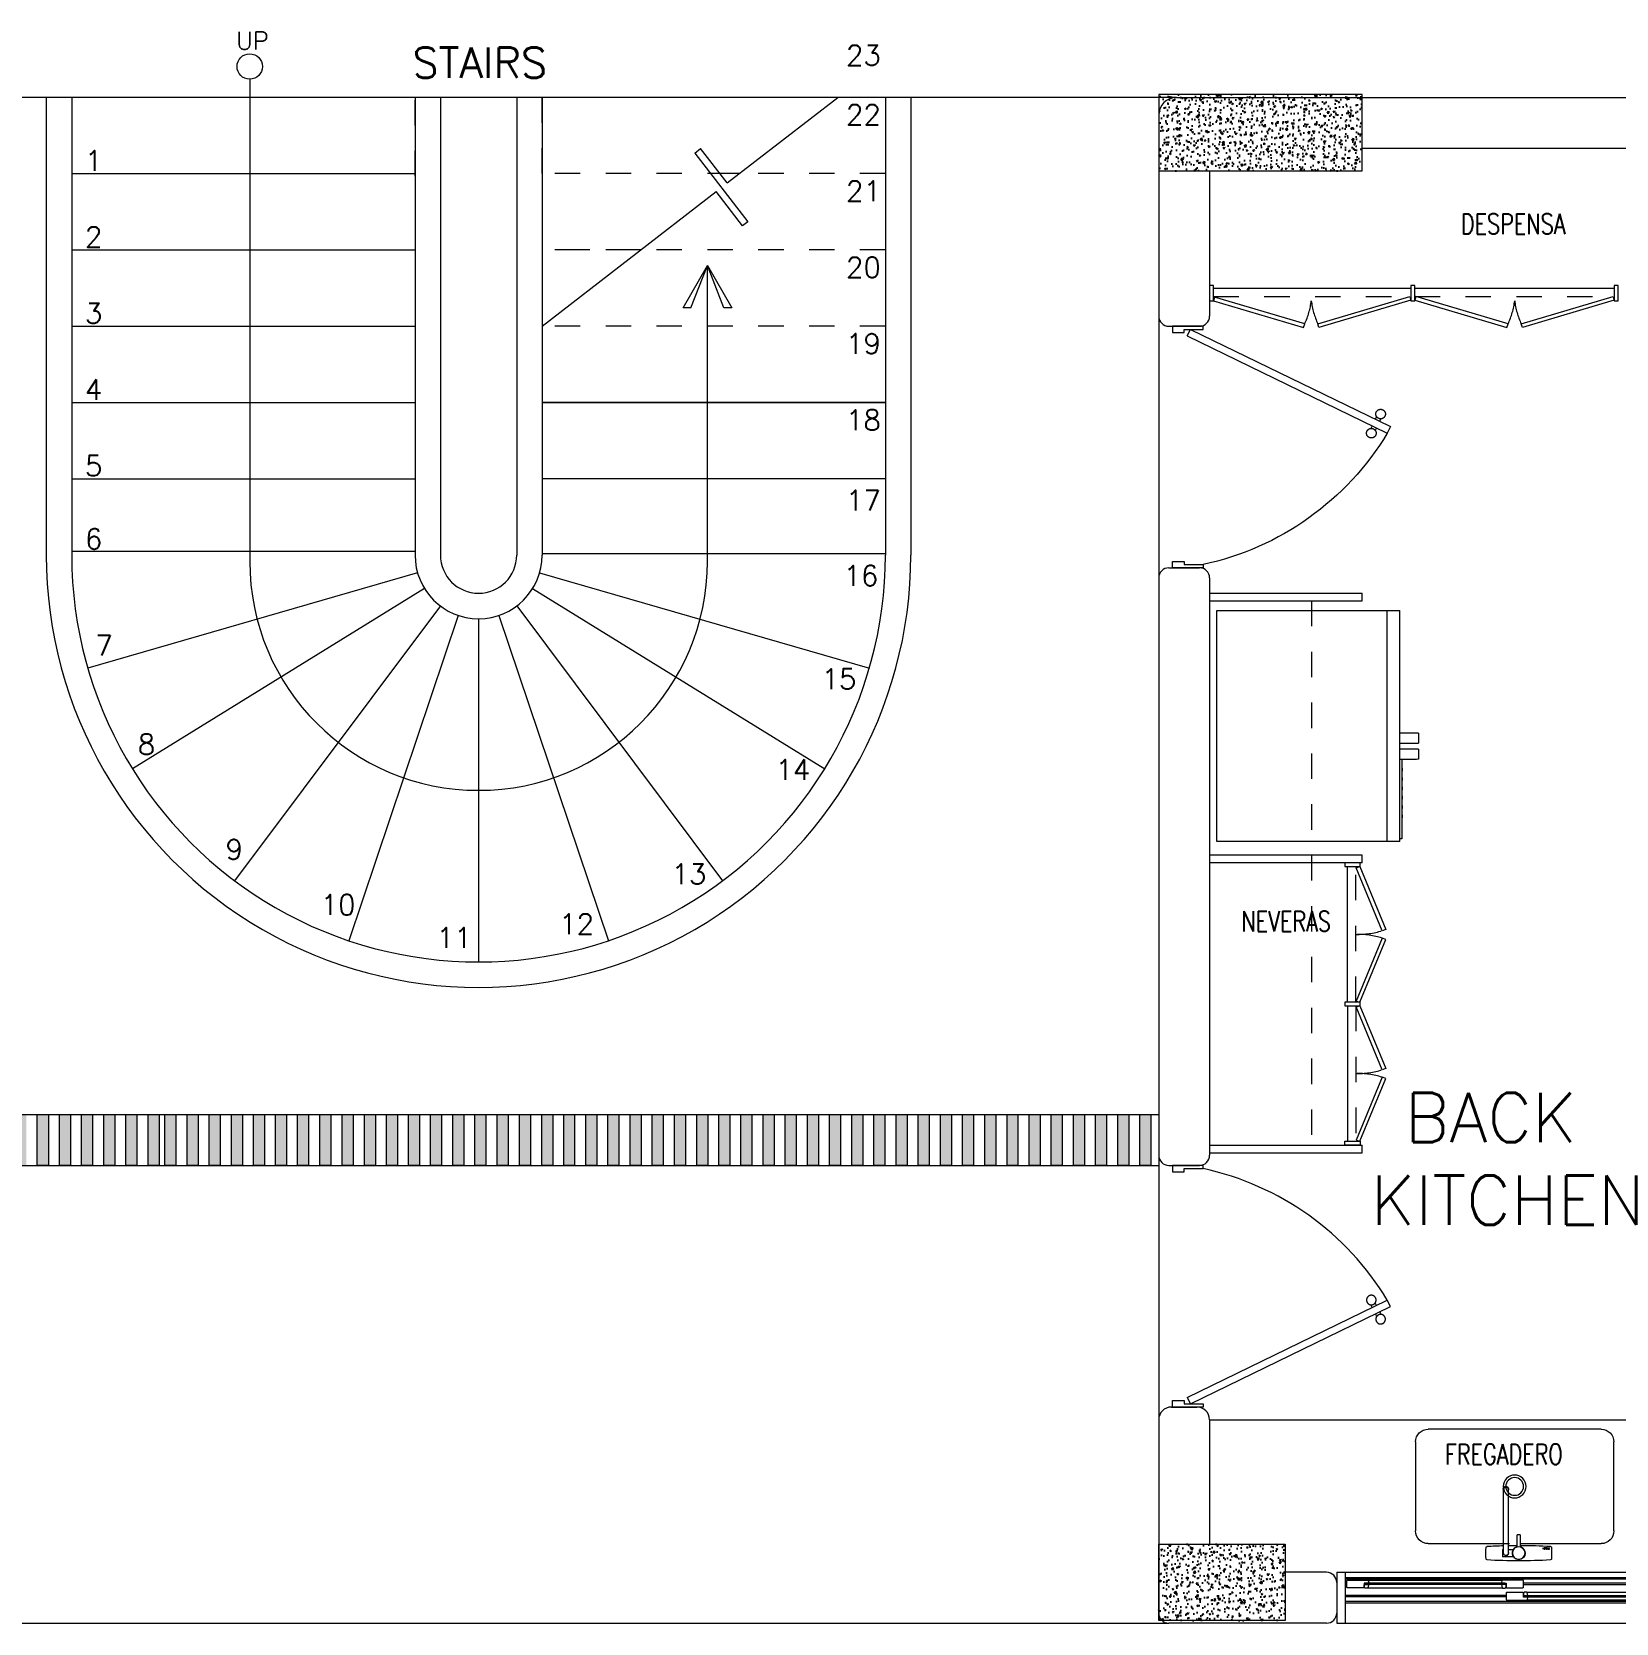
# Model space of a CAD drawing. Header units: metres. Extents: x -232 to 581, y 30 to 789.
# Drawn here: x 102.53 to 108.76, y 450.39 to 456.65 of the extents above; entities that cross this region are included whole.
import ezdxf

# ---------------------------------------------------------------- set-up
doc = ezdxf.new("R2010")
doc.units = ezdxf.units.M
doc.linetypes.add('DASHED', pattern=[0.75, 0.5, -0.25])
for name, color, linetype, lineweight in [('01a_Mobiliario', 250, 'Continuous', 0), ('A-DOOR', 35, 'Continuous', 5), ('A-WALL', 250, 'Continuous', 20), ('baños', 140, 'Continuous', 0), ('Columnas', 7, 'Continuous', 18), ('cristales', 131, 'Continuous', 0), ('MOB FIJOS', 251, 'Continuous', 0), ('muros bajitos', 252, 'Continuous', 5), ('PROYECCION', 9, 'DASHED', 0), ('textos', 7, 'Continuous', 0)]:
    doc.layers.add(name, color=color, linetype=linetype, lineweight=lineweight)
for name, color, linetype in [('HATCH', 8, 'Continuous'), ('MOBILIARIOS', 252, 'Continuous'), ('www.dwgautocad.com', 7, 'Continuous')]:
    doc.layers.add(name, color=color, linetype=linetype)
doc.layers.add('PISO', color=7, linetype='Continuous', lineweight=5, true_color=0xe6e6e6)
doc.styles.add('Arch-Dim', font='romans.shx', dxfattribs={"width": 0.75})
doc.styles.add('Roman', font='romans')
doc.styles.get("Standard").update_dxf_attribs({"font": 'arial.ttf'})
pattern_1 = [(50, (109.59505, -7.243447), (0.058299094, -0.005100507), [0.006096, -0.067056]), (355, (109.59505, -7.24345), (-0.011277895, 0.06113819), [0.0048768, -0.053644987]), (100.451445, (109.59991, -7.24387), (0.0470212, 0.05603768), [0.005180803, -0.056988878]), (46.1842, (109.59505, -7.22719), (0.086745293, -0.013453545), [0.009144, -0.100584]), (96.63556, (109.60228, -7.22831), (0.07596932, 0.07917636), [0.00777121, -0.085483395]), (351.18415, (109.59505, -7.22719), (0.07596932, 0.07917636), [0.00731519, -0.080467114]), (21, (109.60318, -7.231255), (0.048516605, -0.032724863), [0.006096, -0.067056]), (326, (109.60318, -7.231255), (0.01977665, 0.05894015), [0.0048768, -0.0536448]), (71.451445, (109.607223, -7.23398), (0.068293254, 0.026215286), [0.005180803, -0.05698878]), (37.5, (109.595052, -7.243447), (0.000988353, 0.0270576124), [0, -0.05299456, 0, -0.0544576, 0, -0.053848]), (7.5, (109.595052, -7.243447), (0.021382292, 0.032057784), [0, -0.03104896, 0, -0.05177536, 0, -0.0205232]), (327.5, (109.576927, -7.243447), (0.0433889905, -0.001833198), [0, -0.02032, 0, -0.0633984, 0, -0.0841248]), (317.5, (109.5688, -7.243447), (0.047401338, 0.008136477), [0, -0.026416, 0, -0.04210304, 0, -0.0597408])]

# ---------------------------------------------------------------- blocks, each defined once
blk = doc.blocks.new('puerta 1.00')
at = {"layer": 'A-DOOR'}
for p, q in [((-0.15, -0.0125), (-0.9369, -0.3949)), ((-0.1376, -0.038), (-0.9245, -0.4204)), ((-0.1376, -0.038), (-0.15, -0.0125)), ((-0.8946, -0.3743), (-0.8996, -0.3641)), ((-0.8777, -0.3661), (-0.8826, -0.3559)), ((-0.9369, -0.3949), (-0.9245, -0.4204)), ((-0.8822, -0.3998), (-0.8772, -0.4101)), ((-0.8653, -0.3916), (-0.8603, -0.4018))]:
    blk.add_line(p, q, dxfattribs=at)
for points in [[(-0.08, 0), (-0.08, -0.025), (-0.125, -0.025), (-0.125, -0.0125), (-0.2, -0.0125), (-0.2, 0), (-0.08, 0)], [(-0.08, -0.95), (-0.08, -0.925), (-0.125, -0.925), (-0.125, -0.9375), (-0.2, -0.9375), (-0.2, -0.95), (-0.08, -0.95)]]:
    blk.add_lwpolyline(points, dxfattribs=at)
blk.add_arc((0.0366, 0.1602), 1.1229, 211.13358, 257.83427, dxfattribs=at)
for points in [[(-0.8982, -0.3642), (-0.9033, -0.3642), (-0.912, -0.3591), (-0.917, -0.3504), (-0.917, -0.3403), (-0.912, -0.3316), (-0.9033, -0.3265), (-0.8932, -0.3265), (-0.8844, -0.3316), (-0.8794, -0.3403), (-0.8794, -0.3504), (-0.8844, -0.3591), (-0.8932, -0.3642), (-0.8982, -0.3642)], [(-0.8617, -0.4394), (-0.8667, -0.4394), (-0.8754, -0.4344), (-0.8805, -0.4256), (-0.8805, -0.4156), (-0.8754, -0.4068), (-0.8667, -0.4018), (-0.8566, -0.4018), (-0.8479, -0.4068), (-0.8428, -0.4156), (-0.8428, -0.4257), (-0.8479, -0.4344), (-0.8566, -0.4394), (-0.8617, -0.4394)]]:
    blk.add_open_spline(points, degree=2, dxfattribs=at)
blk = doc.blocks.new('A$C531dc7ba')
at = {"layer": 'A-DOOR'}
for p, q in [((0, 0.2), (1.4, 0.2)), ((0, 0.2), (0, 0)), ((0.034, 0), (0.034, 0.2)), ((1.366, 0), (1.366, 0.2)), ((1.4, 0.2), (1.4, 0)), ((0.034, 0.18), (1.366, 0.18)), ((0.04, 0.1675), (0.0415, 0.169)), ((0.04, 0.1405), (0.04, 0.1675)), ((0.0415, 0.139), (0.04, 0.1405)), ((0.0415, 0.169), (0.1221, 0.169)), ((0.1065, 0.139), (0.0415, 0.139)), ((0.108, 0.1405), (0.1065, 0.139)), ((0.1255, 0.158), (0.108, 0.158)), ((0.108, 0.158), (0.108, 0.1405)), ((0.108, 0.155), (0.113, 0.155)), ((0.108, 0.155), (0.113, 0.155)), ((0.113, 0.157), (0.119, 0.153)), ((0.113, 0.153), (0.119, 0.157)), ((0.6528, 0.138), (0.1212, 0.138)), ((0.1221, 0.169), (0.124, 0.1675)), ((0.1221, 0.169), (0.6519, 0.169)), ((0.124, 0.1675), (0.126, 0.1595)), ((0.126, 0.1585), (0.1255, 0.158)), ((0.126, 0.1595), (0.126, 0.1585)), ((0.65, 0.1675), (0.648, 0.1595)), ((0.648, 0.1595), (0.648, 0.1585)), ((0.648, 0.1585), (0.6485, 0.158)), ((0.6485, 0.158), (0.666, 0.158)), ((0.6519, 0.169), (0.65, 0.1675)), ((0.7325, 0.169), (0.6519, 0.169)), ((0.661, 0.157), (0.655, 0.153)), ((0.661, 0.153), (0.655, 0.157)), ((0.666, 0.155), (0.661, 0.155)), ((0.666, 0.155), (0.661, 0.155)), ((0.666, 0.158), (0.666, 0.1405)), ((0.666, 0.1405), (0.6675, 0.139)), ((0.6675, 0.139), (0.7325, 0.139)), ((0.734, 0.1675), (0.7325, 0.169)), ((0.734, 0.1405), (0.7325, 0.139)), ((0.734, 0.1405), (0.734, 0.1675)), ((0.034, 0.08), (1.366, 0.08)), ((0.6675, 0.121), (0.666, 0.1195)), ((0.666, 0.1195), (0.666, 0.0925)), ((0.666, 0.0925), (0.6675, 0.091)), ((0.7325, 0.121), (0.6675, 0.121)), ((0.6675, 0.091), (0.7481, 0.091)), ((0.734, 0.1195), (0.7325, 0.121)), ((0.734, 0.102), (0.734, 0.1195)), ((0.734, 0.105), (0.739, 0.105)), ((0.734, 0.105), (0.739, 0.105)), ((0.7515, 0.102), (0.734, 0.102)), ((0.739, 0.103), (0.745, 0.107)), ((0.739, 0.107), (0.745, 0.103)), ((0.7472, 0.122), (1.2788, 0.122)), ((0.7481, 0.091), (0.75, 0.0925)), ((1.2779, 0.091), (0.7481, 0.091)), ((0.75, 0.0925), (0.752, 0.1005)), ((0.752, 0.1015), (0.7515, 0.102)), ((0.752, 0.1005), (0.752, 0.1015)), ((1.274, 0.1015), (1.2745, 0.102)), ((1.274, 0.1005), (1.274, 0.1015)), ((1.276, 0.0925), (1.274, 0.1005)), ((1.2745, 0.102), (1.292, 0.102)), ((1.2779, 0.091), (1.276, 0.0925)), ((1.3585, 0.091), (1.2779, 0.091)), ((1.287, 0.103), (1.281, 0.107)), ((1.287, 0.107), (1.281, 0.103)), ((1.292, 0.105), (1.287, 0.105)), ((1.292, 0.105), (1.287, 0.105)), ((1.292, 0.1195), (1.2935, 0.121)), ((1.292, 0.102), (1.292, 0.1195)), ((1.2935, 0.121), (1.3585, 0.121)), ((1.3585, 0.121), (1.36, 0.1195)), ((1.36, 0.0925), (1.3585, 0.091)), ((1.36, 0.1195), (1.36, 0.0925)), ((0, 0), (1.4, 0))]:
    blk.add_line(p, q, dxfattribs=at)
at = {"layer": 'A-DOOR', "color": 8}
for p, q in [((0.034, 0.174), (1.366, 0.174)), ((1.366, 0.157), (0.734, 0.157)), ((1.366, 0.151), (0.734, 0.151)), ((0.666, 0.109), (0.034, 0.109)), ((0.666, 0.103), (0.034, 0.103)), ((0.034, 0.086), (1.366, 0.086))]:
    blk.add_line(p, q, dxfattribs=at)
at = {"layer": 'A-DOOR'}
for points in [[(0.108, 0.155), (0.113, 0.155), (0.113, 0.155), (0.108, 0.155)], [(0.113, 0.157), (0.119, 0.157), (0.119, 0.153), (0.113, 0.153)], [(0.113, 0.157), (0.661, 0.157), (0.661, 0.153), (0.113, 0.153)], [(0.1255, 0.158), (0.1135, 0.158), (0.1135, 0.157), (0.1255, 0.157)], [(0.1255, 0.153), (0.1135, 0.153), (0.1135, 0.152), (0.1255, 0.152)], [(0.119, 0.157), (0.124, 0.157), (0.124, 0.153), (0.119, 0.153)], [(0.6485, 0.158), (0.6605, 0.158), (0.6605, 0.157), (0.6485, 0.157)], [(0.6485, 0.153), (0.6605, 0.153), (0.6605, 0.152), (0.6485, 0.152)], [(0.655, 0.157), (0.65, 0.157), (0.65, 0.153), (0.655, 0.153)], [(0.661, 0.157), (0.655, 0.157), (0.655, 0.153), (0.661, 0.153)], [(0.666, 0.155), (0.661, 0.155), (0.661, 0.155), (0.666, 0.155)], [(0.734, 0.105), (0.739, 0.105), (0.739, 0.105), (0.734, 0.105)], [(1.287, 0.103), (0.739, 0.103), (0.739, 0.107), (1.287, 0.107)], [(0.739, 0.103), (0.745, 0.103), (0.745, 0.107), (0.739, 0.107)], [(0.7515, 0.107), (0.7395, 0.107), (0.7395, 0.108), (0.7515, 0.108)], [(0.7515, 0.102), (0.7395, 0.102), (0.7395, 0.103), (0.7515, 0.103)], [(0.745, 0.103), (0.75, 0.103), (0.75, 0.107), (0.745, 0.107)], [(1.2745, 0.107), (1.2865, 0.107), (1.2865, 0.108), (1.2745, 0.108)], [(1.2745, 0.102), (1.2865, 0.102), (1.2865, 0.103), (1.2745, 0.103)], [(1.281, 0.103), (1.276, 0.103), (1.276, 0.107), (1.281, 0.107)], [(1.287, 0.103), (1.281, 0.103), (1.281, 0.107), (1.287, 0.107)], [(1.292, 0.105), (1.287, 0.105), (1.287, 0.105), (1.292, 0.105)]]:
    blk.add_lwpolyline(points, close=True, dxfattribs=at)
for points in [[(0.1101, 0.1395, 0.341999), (0.1082, 0.141), (0.108, 0.1413), (0.108, 0.151), (0.109, 0.152), (0.126, 0.152), (0.126, 0.1515), (0.1227, 0.1391, -0.339454), (0.1212, 0.138), (0.1121, 0.138, -0.341999)], [(0.6639, 0.1395, -0.341999), (0.6658, 0.141), (0.666, 0.1413), (0.666, 0.151), (0.665, 0.152), (0.648, 0.152), (0.648, 0.1515), (0.6513, 0.1391, 0.339454), (0.6528, 0.138), (0.6619, 0.138, 0.341999)], [(0.7361, 0.1205, -0.341999), (0.7342, 0.119), (0.734, 0.1187), (0.734, 0.109), (0.735, 0.108), (0.752, 0.108), (0.752, 0.1085), (0.7487, 0.1209, 0.339454), (0.7472, 0.122), (0.7381, 0.122, 0.341999)], [(1.2899, 0.1205, 0.341999), (1.2918, 0.119), (1.292, 0.1187), (1.292, 0.109), (1.291, 0.108), (1.274, 0.108), (1.274, 0.1085), (1.2773, 0.1209, -0.339454), (1.2788, 0.122), (1.2879, 0.122, -0.341999)]]:
    blk.add_lwpolyline(points, format="xyb", close=True, dxfattribs=at)
at = {"layer": 'A-DOOR', "color": 7}
for points in [[(0.113, 0.153), (0.661, 0.153), (0.661, 0.157), (0.113, 0.157)], [(1.287, 0.107), (0.739, 0.107), (0.739, 0.103), (1.287, 0.103)]]:
    blk.add_lwpolyline(points, close=True, dxfattribs=at)
at = {"layer": 'cristales', "const_width": 0.004}
for points in [[(0.124, 0.155), (0.65, 0.155)], [(1.276, 0.105), (0.75, 0.105)]]:
    blk.add_lwpolyline(points, dxfattribs=at)
blk = doc.blocks.new('SE3')
at = {"layer": 'MOB FIJOS'}
for p, q in [((115.4, 359.7), (115.4, 371.2)), ((132.6, 371.2), (115.4, 371.2)), ((115.4, 359.7), (116.8, 359.7)), ((116.8, 365.4), (116.8, 264.8)), ((124.5, 264.8), (124.5, 365.4)), ((124.5, 359.7), (132.6, 359.7)), ((138.5, 355.7), (138.5, 336.6)), ((143.5, 336.6), (143.5, 355.7)), ((180, 358.9), (179.6, 358.9)), ((179.6, 358.9), (179.6, 357)), ((179.6, 357), (180, 357)), ((180, 358.1), (180, 358.9)), ((180.7, 358.1), (180, 358.1)), ((180, 357), (180, 357.8)), ((180, 357.8), (180.7, 357.8)), ((181.1, 358.9), (180.7, 358.9)), ((180.7, 358.9), (180.7, 358.1)), ((180.7, 357.8), (180.7, 357)), ((180.7, 357), (181.1, 357)), ((181.1, 357), (181.1, 358.9)), ((181.5, 358.9), (182.8, 358.9)), ((181.5, 357), (181.5, 358.9)), ((182.9, 357), (181.5, 357)), ((181.8, 358.6), (181.8, 358.2)), ((182.8, 358.6), (181.8, 358.6)), ((181.8, 358.2), (182.8, 358.2)), ((181.8, 357.8), (181.8, 357.3)), ((182.8, 357.8), (181.8, 357.8)), ((181.8, 357.3), (182.9, 357.3)), ((182.8, 358.9), (182.8, 358.6)), ((182.8, 358.2), (182.8, 357.8)), ((182.9, 357.3), (182.9, 357)), ((183.2, 358.9), (183.6, 358.9)), ((183.2, 357), (183.2, 358.9)), ((184.5, 357), (183.2, 357)), ((183.6, 358.9), (183.6, 357.3)), ((183.6, 357.3), (184.5, 357.3)), ((184.5, 357.3), (184.5, 357)), ((184.6, 358.9), (185, 358.9)), ((185.2, 357), (184.6, 358.9)), ((185, 358.9), (185.4, 357.5)), ((185.6, 357), (185.2, 357)), ((185.4, 357.5), (185.9, 358.9)), ((186.3, 358.9), (185.6, 357)), ((185.9, 358.9), (186.3, 358.9)), ((186.5, 358.9), (187.8, 358.9)), ((186.5, 357), (186.5, 358.9)), ((187.8, 357), (186.5, 357)), ((186.8, 358.6), (186.8, 358.2)), ((187.8, 358.6), (186.8, 358.6)), ((186.8, 358.2), (187.7, 358.2)), ((186.8, 357.8), (186.8, 357.3)), ((187.7, 357.8), (186.8, 357.8)), ((186.8, 357.3), (187.8, 357.3)), ((187.7, 358.2), (187.7, 357.8)), ((187.8, 358.9), (187.8, 358.6)), ((187.8, 357.3), (187.8, 357)), ((188, 358.9), (188.5, 358.9)), ((188.6, 358), (188, 358.9)), ((188, 357), (188.6, 358)), ((188.4, 357), (188, 357)), ((188.8, 357.7), (188.4, 357)), ((188.5, 358.9), (188.8, 358.3)), ((188.8, 358.3), (189.2, 358.9)), ((189.2, 357), (188.8, 357.7)), ((189.6, 358.9), (189, 358)), ((189, 358), (189.7, 357)), ((189.2, 358.9), (189.6, 358.9)), ((189.7, 357), (189.2, 357)), ((143.5, 336.6), (138.5, 336.6)), ((116.5, 264.1), (116.5, 263.5)), ((116.8, 264.8), (116.8, 264.1)), ((124.5, 264.1), (124.5, 264.8)), ((124.8, 263.5), (124.8, 264.1))]:
    blk.add_line(p, q, dxfattribs=at)
blk.add_circle((141, 365.4), 10, dxfattribs=at)
for centre, radius, start, end in [((200.7, 365.4), 111.9, 175.2133, 184.7867), ((90.8, 374.6), 1.52, 93.4481, 175.2133), ((90.8, 356.2), 1.52, 184.7867, 266.5519), ((141, -458.7), 836.4, 86.5519, 93.4481), ((141, 1189.5), 836.4, 266.5519, 268.3467), ((120.7, 365.4), 3.91, 0, 192.0524), ((120.7, 365.4), 3.81, 0, 180), ((120.7, 365.4), 3.91, 347.9113, 0), ((141, 1189.5), 836.4, 268.8689, 269.8295), ((141, 365.4), 10.2, 0, 255.8182), ((141, 365.4), 10.2, 284.1818, 0), ((141, 1189.5), 836.4, 270.1705, 273.4481), ((191.2, 374.6), 1.52, 4.7867, 86.5519), ((191.2, 356.2), 1.52, 273.4481, 355.2133), ((81.2, 365.4), 111.9, 355.2133, 4.7867)]:
    blk.add_arc(centre, radius, start, end, dxfattribs=at)
for centre, major_axis, start_param, end_param in [((120.7, 264.1), (4.12, 0), 2.748282, 6.283185), ((120.7, 263.5), (4.12, 0), 3.141593, 6.283185), ((120.7, 264.8), (-3.81, 0), 0, 3.141593), ((120.7, 264.1), (3.81, 0), 3.141593, 6.283185), ((120.7, 264.1), (4.12, 0), 0, 0.393311)]:
    blk.add_ellipse(centre, major_axis=major_axis, ratio=0.996195, start_param=start_param, end_param=end_param, dxfattribs=at)
blk = doc.blocks.new('A$Cc7ce667a')
at = {"layer": 'MOB FIJOS'}
for p, q in [((0.05, 0.5176), (0.73, 0.5176)), ((0, 0.1176), (0, 0.4676)), ((0.78, 0.4676), (0.78, 0.1176)), ((0.3697, 0.0676), (0.05, 0.0676)), ((0.73, 0.0676), (0.4103, 0.0676))]:
    blk.add_line(p, q, dxfattribs=at)
for centre, start, end in [((0.05, 0.4676), 90, 180), ((0.73, 0.4676), 0, 90), ((0.05, 0.1176), 180, 270), ((0.73, 0.1176), 270, 0)]:
    blk.add_arc(centre, 0.05, start, end, dxfattribs=at)
at = {"layer": 'MOB FIJOS', "ltscale": 0.01}
for major_axis in [(-0.0318, 0.0318), (-0.0247, 0.0247)]:
    blk.add_ellipse((0.39, 0.2926), major_axis=major_axis, ratio=1, start_param=2.356194489560823, end_param=8.639379796740409, dxfattribs=at)
at = {"layer": 'MOB FIJOS', "xscale": 0.002480511886764446, "yscale": 0.002480511886764446, "zscale": 0.002480511886764446, "rotation": 180}
blk.add_blockref('SE3', (0.7239, 0.9368), dxfattribs=at)
blk = doc.blocks.new('refrigerador 23 planta')
at = {"layer": 'www.dwgautocad.com', "color": 0, "linetype": 'Continuous', "lineweight": 0}
for p, q in [((8.8232, 1.2223), (8.8232, 1.9423)), ((8.8232, 1.9423), (9.7312, 1.9423)), ((9.7312, 1.9423), (9.7312, 1.2223)), ((9.7312, 1.2736), (8.8232, 1.2736)), ((8.8232, 1.2223), (9.7312, 1.2223)), ((8.8336, 1.2153), (8.8336, 1.2223)), ((9.1458, 1.2153), (8.8336, 1.2153)), ((8.916, 1.2128), (8.916, 1.2153)), ((8.9283, 1.2128), (8.916, 1.2128)), ((8.9283, 1.2153), (8.9283, 1.2128)), ((8.9527, 1.2128), (8.9527, 1.2153)), ((8.9649, 1.2128), (8.9527, 1.2128)), ((8.9649, 1.2153), (8.9649, 1.2128)), ((8.9894, 1.2128), (8.9894, 1.2153)), ((9.0016, 1.2128), (8.9894, 1.2128)), ((9.0016, 1.2153), (9.0016, 1.2128)), ((9.0261, 1.2128), (9.0261, 1.2153)), ((9.0383, 1.2128), (9.0261, 1.2128)), ((9.0383, 1.2153), (9.0383, 1.2128)), ((9.0628, 1.2128), (9.0628, 1.2153)), ((9.075, 1.2128), (9.0628, 1.2128)), ((9.075, 1.2153), (9.075, 1.2128)), ((9.0994, 1.2128), (9.0994, 1.2153)), ((9.1117, 1.2128), (9.0994, 1.2128)), ((9.1117, 1.2153), (9.1117, 1.2128)), ((9.1458, 1.1595), (9.1458, 1.2223)), ((9.1877, 1.2223), (9.1877, 1.201)), ((9.1877, 1.201), (9.1877, 1.1938)), ((9.1877, 1.1938), (9.1877, 1.1573)), ((9.2082, 1.1621), (9.2082, 1.2223)), ((9.2501, 1.2223), (9.2501, 1.1573)), ((9.1458, 1.1573), (9.1458, 1.1595)), ((9.1461, 1.1519), (9.1458, 1.1573)), ((9.147, 1.1491), (9.1461, 1.1519)), ((9.1865, 1.1491), (9.147, 1.1491)), ((9.1874, 1.1519), (9.1865, 1.1491)), ((9.1877, 1.1573), (9.1874, 1.1519)), ((9.2082, 1.1595), (9.2082, 1.1621)), ((9.2082, 1.1573), (9.2082, 1.1595)), ((9.2085, 1.1519), (9.2082, 1.1573)), ((9.2094, 1.1491), (9.2085, 1.1519)), ((9.2489, 1.1491), (9.2094, 1.1491)), ((9.2498, 1.1519), (9.2489, 1.1491)), ((9.2501, 1.1573), (9.2498, 1.1519))]:
    blk.add_line(p, q, dxfattribs=at)
blk = doc.blocks.new('20.03.2026 LN 09 PRIMER NIVEL ARQ')
at = {"layer": 'A-DOOR'}
h = blk.add_hatch(color=1, dxfattribs=at)
h.dxf.hatch_style = 1
h.paths.add_polyline_path([(0.6497, -60.4932), (0.6929, -60.4932), (0.6929, -60.6932), (0.6497, -60.6932)])
h.paths.add_polyline_path([(0.5621, -60.4932), (0.6054, -60.4932), (0.6054, -60.6932), (0.5621, -60.6932)])
h.paths.add_polyline_path([(0.4746, -60.4932), (0.5179, -60.4932), (0.5179, -60.6932), (0.4746, -60.6932)])
h.paths.add_polyline_path([(0.3881, -60.4932), (0.4313, -60.4932), (0.4313, -60.6932), (0.3881, -60.6932)])
h.paths.add_polyline_path([(0.3005, -60.4932), (0.3438, -60.4932), (0.3438, -60.6932), (0.3005, -60.6932)])
h.paths.add_polyline_path([(0.214, -60.4932), (0.2573, -60.4932), (0.2573, -60.6932), (0.214, -60.6932)])
h.paths.add_polyline_path([(0.1265, -60.4932), (0.1697, -60.4932), (0.1697, -60.6932), (0.1265, -60.6932)])
h.paths.add_polyline_path([(0.04, -60.4932), (0.0832, -60.4932), (0.0832, -60.6932), (0.04, -60.6932)])
h.paths.add_polyline_path([(-0.0476, -60.4932), (-0.0043, -60.4932), (-0.0043, -60.6932), (-0.0476, -60.6932)])
h.paths.add_polyline_path([(-0.1351, -60.4932), (-0.0918, -60.4932), (-0.0918, -60.6932), (-0.1351, -60.6932)])
h.paths.add_polyline_path([(-0.2226, -60.4932), (-0.1794, -60.4932), (-0.1794, -60.6932), (-0.2226, -60.6932)])
h.paths.add_polyline_path([(-0.3092, -60.4932), (-0.2659, -60.4932), (-0.2659, -60.6932), (-0.3092, -60.6932)])
h.paths.add_polyline_path([(-0.3967, -60.4932), (-0.3534, -60.4932), (-0.3534, -60.6932), (-0.3967, -60.6932)])
h.paths.add_polyline_path([(-0.4832, -60.4932), (-0.44, -60.4932), (-0.44, -60.6932), (-0.4832, -60.6932)])
h.paths.add_polyline_path([(-0.5708, -60.4932), (-0.5275, -60.4932), (-0.5275, -60.6932), (-0.5708, -60.6932)])
h.paths.add_polyline_path([(-0.6573, -60.4932), (-0.614, -60.4932), (-0.614, -60.6932), (-0.6573, -60.6932)])
h.paths.add_polyline_path([(-0.7448, -60.4932), (-0.7016, -60.4932), (-0.7016, -60.6932), (-0.7448, -60.6932)])
h.paths.add_polyline_path([(-0.8107, -60.4932), (-0.7675, -60.4932), (-0.7675, -60.6932), (-0.8107, -60.6932)])
h.paths.add_polyline_path([(-0.8982, -60.4932), (-0.855, -60.4932), (-0.855, -60.6932), (-0.8982, -60.6932)])
h.paths.add_polyline_path([(-0.9848, -60.4932), (-0.9415, -60.4932), (-0.9415, -60.6932), (-0.9848, -60.6932)])
h.paths.add_polyline_path([(-1.0723, -60.4932), (-1.029, -60.4932), (-1.029, -60.6932), (-1.0723, -60.6932)])
h.paths.add_polyline_path([(-1.1588, -60.4932), (-1.1156, -60.4932), (-1.1156, -60.6932), (-1.1588, -60.6932)])
h.paths.add_polyline_path([(-1.2464, -60.4932), (-1.2031, -60.4932), (-1.2031, -60.6932), (-1.2464, -60.6932)])
h.paths.add_polyline_path([(-1.3329, -60.4932), (-1.2896, -60.4932), (-1.2896, -60.6932), (-1.3329, -60.6932)])
h.paths.add_polyline_path([(-1.4204, -60.4932), (-1.3772, -60.4932), (-1.3772, -60.6932), (-1.4204, -60.6932)])
h.paths.add_polyline_path([(-1.508, -60.4932), (-1.4647, -60.4932), (-1.4647, -60.6932), (-1.508, -60.6932)])
h.paths.add_polyline_path([(-1.5955, -60.4932), (-1.5522, -60.4932), (-1.5522, -60.6932), (-1.5955, -60.6932)])
h.paths.add_polyline_path([(-1.682, -60.4932), (-1.6388, -60.4932), (-1.6388, -60.6932), (-1.682, -60.6932)])
h.paths.add_polyline_path([(-1.7695, -60.4932), (-1.7263, -60.4932), (-1.7263, -60.6932), (-1.7695, -60.6932)])
h.paths.add_polyline_path([(-1.8561, -60.4932), (-1.8128, -60.4932), (-1.8128, -60.6932), (-1.8561, -60.6932)])
h.paths.add_polyline_path([(-1.9436, -60.4932), (-1.9003, -60.4932), (-1.9003, -60.6932), (-1.9436, -60.6932)])
h.paths.add_polyline_path([(-2.0301, -60.4932), (-1.9869, -60.4932), (-1.9869, -60.6932), (-2.0301, -60.6932)])
h.paths.add_polyline_path([(-2.1177, -60.4932), (-2.0744, -60.4932), (-2.0744, -60.6932), (-2.1177, -60.6932)])
h.paths.add_polyline_path([(-2.2042, -60.4932), (-2.1609, -60.4932), (-2.1609, -60.6932), (-2.2042, -60.6932)], flags=0)
h.paths.add_polyline_path([(3.0895, -60.4932), (3.1328, -60.4932), (3.1328, -60.6932), (3.0895, -60.6932)])
h.paths.add_polyline_path([(3.003, -60.4932), (3.0462, -60.4932), (3.0462, -60.6932), (3.003, -60.6932)])
h.paths.add_polyline_path([(2.9154, -60.4932), (2.9587, -60.4932), (2.9587, -60.6932), (2.9154, -60.6932)])
h.paths.add_polyline_path([(2.8289, -60.4932), (2.8722, -60.4932), (2.8722, -60.6932), (2.8289, -60.6932)])
h.paths.add_polyline_path([(2.7414, -60.4932), (2.7846, -60.4932), (2.7846, -60.6932), (2.7414, -60.6932)])
h.paths.add_polyline_path([(2.5673, -60.4932), (2.6106, -60.4932), (2.6106, -60.6932), (2.5673, -60.6932)])
h.paths.add_polyline_path([(2.6538, -60.4932), (2.6971, -60.4932), (2.6971, -60.6932), (2.6538, -60.6932)])
h.paths.add_polyline_path([(2.4798, -60.4932), (2.5231, -60.4932), (2.5231, -60.6932), (2.4798, -60.6932)])
h.paths.add_polyline_path([(2.3923, -60.4932), (2.4355, -60.4932), (2.4355, -60.6932), (2.3923, -60.6932)])
h.paths.add_polyline_path([(2.3057, -60.4932), (2.349, -60.4932), (2.349, -60.6932), (2.3057, -60.6932)])
h.paths.add_polyline_path([(2.2182, -60.4932), (2.2615, -60.4932), (2.2615, -60.6932), (2.2182, -60.6932)])
h.paths.add_polyline_path([(2.1317, -60.4932), (2.1749, -60.4932), (2.1749, -60.6932), (2.1317, -60.6932)])
h.paths.add_polyline_path([(2.0441, -60.4932), (2.0874, -60.4932), (2.0874, -60.6932), (2.0441, -60.6932)])
h.paths.add_polyline_path([(1.9566, -60.4932), (1.9999, -60.4932), (1.9999, -60.6932), (1.9566, -60.6932)])
h.paths.add_polyline_path([(1.8691, -60.4932), (1.9123, -60.4932), (1.9123, -60.6932), (1.8691, -60.6932)])
h.paths.add_polyline_path([(1.7825, -60.4932), (1.8258, -60.4932), (1.8258, -60.6932), (1.7825, -60.6932)])
h.paths.add_polyline_path([(1.695, -60.4932), (1.7383, -60.4932), (1.7383, -60.6932), (1.695, -60.6932)])
h.paths.add_polyline_path([(1.6085, -60.4932), (1.6518, -60.4932), (1.6518, -60.6932), (1.6085, -60.6932)])
h.paths.add_polyline_path([(1.521, -60.4932), (1.5642, -60.4932), (1.5642, -60.6932), (1.521, -60.6932)])
h.paths.add_polyline_path([(1.4344, -60.4932), (1.4777, -60.4932), (1.4777, -60.6932), (1.4344, -60.6932)])
h.paths.add_polyline_path([(1.3469, -60.4932), (1.3902, -60.4932), (1.3902, -60.6932), (1.3469, -60.6932)])
h.paths.add_polyline_path([(1.2594, -60.4932), (1.3026, -60.4932), (1.3026, -60.6932), (1.2594, -60.6932)])
h.paths.add_polyline_path([(1.1718, -60.4932), (1.2151, -60.4932), (1.2151, -60.6932), (1.1718, -60.6932)])
h.paths.add_polyline_path([(1.0853, -60.4932), (1.1286, -60.4932), (1.1286, -60.6932), (1.0853, -60.6932)])
h.paths.add_polyline_path([(0.9978, -60.4932), (1.041, -60.4932), (1.041, -60.6932), (0.9978, -60.6932)])
h.paths.add_polyline_path([(0.9113, -60.4932), (0.9545, -60.4932), (0.9545, -60.6932), (0.9113, -60.6932)])
h.paths.add_polyline_path([(0.8237, -60.4932), (0.867, -60.4932), (0.867, -60.6932), (0.8237, -60.6932)])
h.paths.add_polyline_path([(0.7372, -60.4932), (0.7805, -60.4932), (0.7805, -60.6932), (0.7372, -60.6932)])
edge = h.paths.add_edge_path()
edge.add_line((-2.1609, -60.4932), (-2.1609, -60.6932))
edge.add_line((-2.1619, -60.6932), (-2.2042, -60.6932))
edge.add_line((-2.2042, -60.6932), (-2.2042, -60.4932))
edge.add_line((-2.2042, -60.4932), (-2.1619, -60.4932))
at = {"layer": 'HATCH'}
h = blk.add_hatch(dxfattribs=at)
h.set_pattern_fill('AR-CONC', color=1, scale=0.00032)
h.set_pattern_definition(pattern_1)
h.paths.add_polyline_path([(3.164, -56.4822), (3.164, -56.7822), (3.964, -56.7822), (3.964, -56.4822)])
h = blk.add_hatch(dxfattribs=at)
h.set_pattern_fill('AR-CONC', color=1, scale=0.00032)
h.set_pattern_definition(pattern_1)
h.paths.add_polyline_path([(3.6613, -62.1822), (3.364, -62.1822), (3.164, -62.1822), (3.164, -62.4822), (3.6613, -62.4822), (3.6613, -62.2863), (3.6614, -62.2863)])
at = {"layer": '01a_Mobiliario', "color": 1, "transparency": 33554684}
for p, q in [((3.3639, -58.4432), (3.9644, -58.4432)), ((3.9644, -58.4732), (3.9644, -58.4432)), ((3.3639, -58.4732), (3.9644, -58.4732)), ((3.9644, -59.4732), (3.3644, -59.4732)), ((3.9644, -59.5032), (3.3644, -59.5032)), ((3.9644, -59.5032), (3.9644, -59.4732)), ((3.3639, -60.6132), (3.9644, -60.6132)), ((3.9644, -60.6432), (3.9644, -60.6132)), ((3.3639, -60.6432), (3.9644, -60.6432)), ((3.364, -61.6932), (5.164, -61.6932))]:
    blk.add_line(p, q, dxfattribs=at)
at = {"layer": 'A-DOOR', "color": 1}
for p, q in [((-2.186, -60.4932), (3.164, -60.4932)), ((-2.186, -60.6932), (3.164, -60.6932))]:
    blk.add_line(p, q, dxfattribs=at)
for points in [[(-1.2464, -60.4932), (-1.2031, -60.4932), (-1.2031, -60.6932), (-1.2464, -60.6932)], [(-1.1589, -60.4932), (-1.1156, -60.4932), (-1.1156, -60.6932), (-1.1589, -60.6932)], [(-1.0723, -60.4932), (-1.0291, -60.4932), (-1.0291, -60.6932), (-1.0723, -60.6932)], [(-0.9848, -60.4932), (-0.9416, -60.4932), (-0.9416, -60.6932), (-0.9848, -60.6932)], [(-0.8983, -60.4932), (-0.855, -60.4932), (-0.855, -60.6932), (-0.8983, -60.6932)], [(-0.8108, -60.4932), (-0.7675, -60.4932), (-0.7675, -60.6932), (-0.8108, -60.6932)], [(-0.7449, -60.4932), (-0.7016, -60.4932), (-0.7016, -60.6932), (-0.7449, -60.6932)], [(-0.6573, -60.4932), (-0.6141, -60.4932), (-0.6141, -60.6932), (-0.6573, -60.6932)], [(-0.5708, -60.4932), (-0.5275, -60.4932), (-0.5275, -60.6932), (-0.5708, -60.6932)], [(-0.4833, -60.4932), (-0.44, -60.4932), (-0.44, -60.6932), (-0.4833, -60.6932)], [(-0.3967, -60.4932), (-0.3535, -60.4932), (-0.3535, -60.6932), (-0.3967, -60.6932)], [(-0.3092, -60.4932), (-0.2659, -60.4932), (-0.2659, -60.6932), (-0.3092, -60.6932)], [(-0.2227, -60.4932), (-0.1794, -60.4932), (-0.1794, -60.6932), (-0.2227, -60.6932)], [(-0.1351, -60.4932), (-0.0919, -60.4932), (-0.0919, -60.6932), (-0.1351, -60.6932)], [(-0.0476, -60.4932), (-0.0044, -60.4932), (-0.0044, -60.6932), (-0.0476, -60.6932)], [(0.0399, -60.4932), (0.0832, -60.4932), (0.0832, -60.6932), (0.0399, -60.6932)], [(0.1264, -60.4932), (0.1697, -60.4932), (0.1697, -60.6932), (0.1264, -60.6932)], [(0.214, -60.4932), (0.2572, -60.4932), (0.2572, -60.6932), (0.214, -60.6932)], [(0.3005, -60.4932), (0.3438, -60.4932), (0.3438, -60.6932), (0.3005, -60.6932)], [(0.388, -60.4932), (0.4313, -60.4932), (0.4313, -60.6932), (0.388, -60.6932)], [(0.4746, -60.4932), (0.5178, -60.4932), (0.5178, -60.6932), (0.4746, -60.6932)], [(0.5621, -60.4932), (0.6054, -60.4932), (0.6054, -60.6932), (0.5621, -60.6932)], [(0.6496, -60.4932), (0.6929, -60.4932), (0.6929, -60.6932), (0.6496, -60.6932)], [(0.7372, -60.4932), (0.7804, -60.4932), (0.7804, -60.6932), (0.7372, -60.6932)], [(0.8237, -60.4932), (0.8669, -60.4932), (0.8669, -60.6932), (0.8237, -60.6932)], [(0.9112, -60.4932), (0.9545, -60.4932), (0.9545, -60.6932), (0.9112, -60.6932)], [(0.9977, -60.4932), (1.041, -60.4932), (1.041, -60.6932), (0.9977, -60.6932)], [(1.0853, -60.4932), (1.1285, -60.4932), (1.1285, -60.6932), (1.0853, -60.6932)], [(1.1718, -60.4932), (1.2151, -60.4932), (1.2151, -60.6932), (1.1718, -60.6932)], [(1.2593, -60.4932), (1.3026, -60.4932), (1.3026, -60.6932), (1.2593, -60.6932)], [(1.3469, -60.4932), (1.3901, -60.4932), (1.3901, -60.6932), (1.3469, -60.6932)], [(1.4344, -60.4932), (1.4777, -60.4932), (1.4777, -60.6932), (1.4344, -60.6932)], [(1.5209, -60.4932), (1.5642, -60.4932), (1.5642, -60.6932), (1.5209, -60.6932)], [(1.6085, -60.4932), (1.6517, -60.4932), (1.6517, -60.6932), (1.6085, -60.6932)], [(1.695, -60.4932), (1.7382, -60.4932), (1.7382, -60.6932), (1.695, -60.6932)], [(1.7825, -60.4932), (1.8258, -60.4932), (1.8258, -60.6932), (1.7825, -60.6932)], [(1.869, -60.4932), (1.9123, -60.4932), (1.9123, -60.6932), (1.869, -60.6932)], [(1.9566, -60.4932), (1.9998, -60.4932), (1.9998, -60.6932), (1.9566, -60.6932)], [(2.0441, -60.4932), (2.0874, -60.4932), (2.0874, -60.6932), (2.0441, -60.6932)], [(2.1316, -60.4932), (2.1749, -60.4932), (2.1749, -60.6932), (2.1316, -60.6932)], [(2.2182, -60.4932), (2.2614, -60.4932), (2.2614, -60.6932), (2.2182, -60.6932)], [(2.3057, -60.4932), (2.349, -60.4932), (2.349, -60.6932), (2.3057, -60.6932)], [(2.3922, -60.4932), (2.4355, -60.4932), (2.4355, -60.6932), (2.3922, -60.6932)], [(2.4798, -60.4932), (2.523, -60.4932), (2.523, -60.6932), (2.4798, -60.6932)], [(2.5673, -60.4932), (2.6105, -60.4932), (2.6105, -60.6932), (2.5673, -60.6932)], [(2.6538, -60.4932), (2.6971, -60.4932), (2.6971, -60.6932), (2.6538, -60.6932)], [(2.7413, -60.4932), (2.7846, -60.4932), (2.7846, -60.6932), (2.7413, -60.6932)], [(2.8289, -60.4932), (2.8721, -60.4932), (2.8721, -60.6932), (2.8289, -60.6932)], [(2.9154, -60.4932), (2.9587, -60.4932), (2.9587, -60.6932), (2.9154, -60.6932)], [(3.0029, -60.4932), (3.0462, -60.4932), (3.0462, -60.6932), (3.0029, -60.6932)], [(3.0895, -60.4932), (3.1327, -60.4932), (3.1327, -60.6932), (3.0895, -60.6932)]]:
    blk.add_lwpolyline(points, close=True, dxfattribs=at)
at = {"layer": 'A-WALL', "color": 1}
for p, q in [((3.234, -56.4932), (9.594, -56.4932)), ((3.164, -56.5632), (3.164, -57.3532)), ((3.964, -56.6932), (5.764, -56.6932)), ((3.364, -56.7822), (3.364, -57.3532)), ((3.204, -57.3932), (3.324, -57.3932)), ((3.164, -58.3832), (3.164, -60.6532)), ((3.204, -58.3432), (3.324, -58.3432)), ((3.364, -58.3832), (3.364, -60.6532)), ((3.204, -60.6932), (3.324, -60.6932)), ((3.164, -61.6932), (3.164, -62.4532)), ((3.214, -61.6432), (3.314, -61.6432)), ((3.364, -61.6932), (3.364, -62.1822)), ((3.824, -62.2932), (3.6615, -62.2928)), ((3.864, -62.3332), (3.864, -62.4532)), ((3.824, -62.4932), (3.204, -62.4932))]:
    blk.add_line(p, q, dxfattribs=at)
for centre, radius, start, end in [((3.234, -56.5632), 0.07, 90, 180), ((3.204, -57.3532), 0.04, 180, 270), ((3.324, -57.3532), 0.04, 270, 0), ((3.204, -58.3832), 0.04, 90, 180), ((3.324, -58.3832), 0.04, 0, 90), ((3.204, -60.6532), 0.04, 180, 270), ((3.324, -60.6532), 0.04, 270, 0), ((3.214, -61.6932), 0.05, 90, 180), ((3.314, -61.6932), 0.05, 0, 90), ((3.824, -62.3332), 0.04, 0, 90), ((3.204, -62.4532), 0.04, 180, 270), ((3.824, -62.4532), 0.04, 270, 0)]:
    blk.add_arc(centre, radius, start, end, dxfattribs=at)
at = {"layer": 'Columnas', "color": 1}
blk.add_lwpolyline([(3.164, -56.4822), (3.164, -56.7822), (3.964, -56.7822), (3.964, -56.4822)], close=True, dxfattribs=at)
blk.add_lwpolyline([(3.6617, -62.4822), (3.164, -62.4822), (3.164, -62.1822), (3.364, -62.1822), (3.364, -62.1822), (3.6613, -62.1822), (3.6617, -62.4822)], dxfattribs=at)
at = {"layer": 'MOB FIJOS', "color": 1}
for points in [[(3.379, -57.2332), (3.364, -57.2332), (3.364, -57.2932), (3.379, -57.2932)], [(4.1706, -57.2332), (4.1556, -57.2332), (4.1556, -57.2932), (4.1706, -57.2932)], [(4.9706, -57.2332), (4.9556, -57.2332), (4.9556, -57.2932), (4.9706, -57.2932)], [(3.3832, -57.2788), (3.379, -57.2932), (3.7337, -57.3984), (3.738, -57.384)], [(4.1513, -57.2769), (4.1556, -57.2913), (3.7943, -57.3984), (3.79, -57.384)], [(4.175, -57.2763), (4.1707, -57.2907), (4.5337, -57.3984), (4.538, -57.384)], [(4.9513, -57.2769), (4.9556, -57.2913), (4.5943, -57.3984), (4.59, -57.384)], [(3.8964, -59.5032), (3.8964, -59.5182), (3.9564, -59.5182), (3.9564, -59.5032)], [(3.9401, -59.5225), (3.9545, -59.5183), (4.0568, -59.7651), (4.0426, -59.7701)], [(3.9401, -60.0468), (3.9545, -60.0511), (4.0568, -59.8042), (4.0426, -59.7992)], [(3.8964, -60.0507), (3.8964, -60.0657), (3.9564, -60.0657), (3.9564, -60.0507)], [(3.9401, -60.0696), (3.9545, -60.0653), (4.0568, -60.3122), (4.0426, -60.3172)], [(3.9401, -60.5939), (3.9545, -60.5981), (4.0568, -60.3512), (4.0426, -60.3462)], [(3.8964, -60.6132), (3.8964, -60.5982), (3.9564, -60.5982), (3.9564, -60.6132)]]:
    blk.add_lwpolyline(points, close=True, dxfattribs=at)
at = {"layer": 'muros bajitos', "color": 1}
for p, q in [((-1.211, -56.4932), (-1.211, -58.2932)), ((-1.111, -56.4932), (-1.111, -58.2932)), ((0.239, -56.4932), (0.239, -58.2932)), ((0.339, -56.4932), (0.339, -58.2932)), ((0.639, -56.4932), (0.639, -58.2932)), ((0.739, -56.4932), (0.739, -58.2932)), ((2.089, -56.4932), (2.089, -58.2932)), ((2.189, -56.4932), (2.189, -58.2932))]:
    blk.add_line(p, q, dxfattribs=at)
for radius, end in [(1.7, 0.00098), (1.6, 0.00098), (0.25, 0), (0.15, 0)]:
    blk.add_arc((0.489, -58.2932), radius, 180, end, dxfattribs=at)
at = {"layer": 'PISO', "color": 1}
for p, q in [((3.234, -56.4932), (-2.186, -56.4932)), ((1.4669, -56.8297), (1.9017, -56.4932)), ((1.3393, -56.7125), (1.3623, -56.6946)), ((1.3393, -56.7125), (1.5484, -56.9827)), ((1.4669, -56.8297), (1.3623, -56.6946)), ((-1.111, -56.7932), (0.239, -56.7932)), ((1.4386, -56.7932), (1.4017, -56.7932)), ((0.739, -57.3932), (1.4229, -56.8638)), ((1.5275, -56.9989), (1.4229, -56.8638)), ((1.5484, -56.9827), (1.5275, -56.9989)), ((-1.111, -57.0932), (0.239, -57.0932)), ((3.379, -57.2432), (4.1556, -57.2432)), ((4.1706, -57.2432), (4.9556, -57.2432)), ((3.164, -57.3532), (3.164, -58.3832)), ((-1.111, -57.3932), (0.239, -57.3932)), ((-1.111, -57.6932), (0.239, -57.6932)), ((-1.111, -57.6932), (0.239, -57.6932)), ((2.089, -57.6932), (0.739, -57.6932)), ((0.739, -57.6932), (2.089, -57.6932)), ((-1.111, -57.9932), (0.239, -57.9932)), ((2.089, -57.9932), (0.739, -57.9932)), ((-1.111, -58.2782), (0.239, -58.2782)), ((2.0889, -58.2887), (0.739, -58.2887)), ((0.2488, -58.3626), (-1.0481, -58.7374)), ((0.7292, -58.3626), (2.0261, -58.7374)), ((0.2763, -58.4246), (-0.8722, -59.1341)), ((0.7017, -58.4246), (1.8502, -59.1341)), ((0.3391, -58.4933), (-0.4703, -59.5737)), ((0.6389, -58.4933), (1.4482, -59.5737)), ((0.4092, -58.5301), (-0.0217, -59.8095)), ((0.4092, -58.5301), (-0.0217, -59.8095)), ((0.489, -58.5432), (0.489, -59.8932)), ((0.489, -58.5432), (0.489, -59.8932)), ((0.5688, -58.5301), (0.9997, -59.8095)), ((0.5688, -58.5301), (0.9997, -59.8095)), ((3.9064, -60.0507), (3.9064, -59.5182)), ((3.9064, -60.0657), (3.9064, -60.5982)), ((3.164, -60.6232), (3.164, -61.7132)), ((-4.876, -62.4932), (3.204, -62.4932))]:
    blk.add_line(p, q, dxfattribs=at)
at = {"layer": 'PISO', "color": 1, "linetype": 'DASHED', "ltscale": 0.1}
for p, q in [((0.239, -56.8037), (0.239, -56.4932)), ((0.739, -56.7932), (0.739, -56.4932)), ((2.189, -56.4932), (0.739, -56.4932)), ((2.089, -56.7932), (0.739, -56.7932)), ((1.5141, -56.7932), (1.4386, -56.7932)), ((2.089, -57.0932), (0.739, -57.0932)), ((1.1266, -57.0932), (0.739, -57.0932)), ((2.089, -57.3932), (0.739, -57.3932))]:
    blk.add_line(p, q, dxfattribs=at)
at = {"layer": 'PROYECCION', "color": 1, "linetype": 'DASHED', "ltscale": 0.1}
for p, q in [((3.379, -57.2765), (4.1556, -57.2765)), ((4.1706, -57.2765), (4.9556, -57.2765)), ((3.7644, -58.4732), (3.7644, -60.6132)), ((3.9397, -60.0507), (3.9397, -59.5182)), ((3.9397, -60.0657), (3.9397, -60.5982))]:
    blk.add_line(p, q, dxfattribs=at)
for centre, radius, start, end in [((3.4733, -57.2591), 0.2927, 334.73156, 353.31139), ((4.0546, -57.2591), 0.2927, 186.68861, 205.26844), ((4.2733, -57.2591), 0.2927, 334.73156, 353.31139), ((4.8546, -57.2591), 0.2927, 186.68861, 205.26844), ((3.9465, -59.4606), 0.3241, 268.81206, 287.25693), ((3.9465, -60.1087), 0.3241, 72.74307, 91.18794), ((3.9465, -60.0077), 0.3241, 268.81206, 287.25693), ((3.9465, -60.6558), 0.3241, 72.74307, 91.18794)]:
    blk.add_arc(centre, radius, start, end, dxfattribs=at)
at = {"layer": 'textos', "color": 1}
for p, q in [((-0.411, -56.4218), (-0.411, -58.3182)), ((1.2932, -57.3205), (1.389, -57.1546)), ((1.3242, -57.3205), (1.389, -57.1546)), ((1.389, -58.3182), (1.389, -57.1546)), ((1.389, -57.1546), (1.4847, -57.3205)), ((1.4537, -57.3205), (1.389, -57.1546)), ((1.3242, -57.3205), (1.2932, -57.3205)), ((1.4847, -57.3205), (1.4537, -57.3205)), ((0.489, -59.2182), (0.489, -59.2182))]:
    blk.add_line(p, q, dxfattribs=at)
blk.add_circle((-0.411, -56.3718), 0.05, dxfattribs=at)
for start, end in [(180, 270), (270, 0)]:
    blk.add_arc((0.489, -58.3182), 0.9, start, end, dxfattribs=at)
at = {"color": 1}
blk.add_blockref('A$C531dc7ba', (3.864, -62.4932), dxfattribs=at)
at = {"layer": 'A-DOOR', "color": 1, "xscale": -1}
blk.add_blockref('puerta 1.00', (3.1385, -57.3932), dxfattribs=at)
at = {"layer": 'A-DOOR', "color": 1, "rotation": 180}
blk.add_blockref('puerta 1.00', (3.1385, -61.6432), dxfattribs=at)
at = {"layer": 'MOB FIJOS', "color": 1, "xscale": -1}
blk.add_blockref('A$Cc7ce667a', (4.954, -62.2481), dxfattribs=at)
at = {"layer": 'MOBILIARIOS', "color": 1, "rotation": 90}
blk.add_blockref('refrigerador 23 planta', (5.3348, -68.2424), dxfattribs=at)
at = {"layer": 'baños', "color": 1, "linetype": 'Continuous'}
for tag, p in [('MODELNUMBER', (-12.0611, -62.0707)), ('MATERIAL', (-12.0611, -62.0709)), ('PRODUCT', (-12.0611, -62.0708)), ('TRADENAME', (-12.0611, -62.0708))]:
    blk.add_attdef(tag, p, '', height=0.0000254, rotation=359.99992, dxfattribs=at)
at = {"layer": 'textos', "color": 1}
for s, width, gutter_width, insert, char_height, attachment_point, style in [('UP', 109.130705, 50, (-0.4647, -56.2356), 0.07, 1, 'Roman'), ('DESPENSA', 1.167714, 1, (4.3522, -57.0308), 0.08, 7, 'Arch-Dim')]:
    blk.add_mtext_dynamic_manual_height_columns(s, width=width, gutter_width=gutter_width, heights=[0], dxfattribs=dict(at, insert=insert, char_height=char_height, attachment_point=attachment_point, style=style))
for s, insert, char_height, width, attachment_point in [('\\pxqc;{\\Fromans|c0;\\H0.8x;STAIRS}', (-1.2088, -56.4166), 0.15, 3.404877, 7), ('\\pxqc;{\\Fromans|c0;23}', (0.3095, -56.3677), 0.08, 3.386375, 7), ('\\pxqc;{\\Fromans|c0;22}', (0.3095, -56.6019), 0.08, 3.386375, 7), ('\\pxqc;{\\Fromans|c0;1}', (0.6684, -56.7821), 0.08, 3.386375, 9), ('\\pxqc;{\\Fromans|c0;21}', (0.3095, -56.9019), 0.08, 3.386375, 7), ('\\pxqc;{\\Fromans|c0;2}', (0.6684, -57.0821), 0.08, 3.386375, 9), ('\\pxqc;{\\Fromans|c0;20}', (0.3095, -57.2019), 0.08, 3.386375, 7), ('\\pxqc;{\\Fromans|c0;3}', (0.6684, -57.3821), 0.08, 3.386375, 9), ('\\pxqc;{\\Fromans|c0;19}', (0.3095, -57.5019), 0.08, 3.386375, 7), ('\\pxqc;{\\Fromans|c0;4}', (0.6684, -57.6821), 0.08, 3.386375, 9), ('\\pxqc;{\\Fromans|c0;18}', (0.3095, -57.8019), 0.08, 3.386375, 7), ('\\pxqc;{\\Fromans|c0;5}', (0.6684, -57.9821), 0.08, 3.386375, 9), ('\\pxqc;{\\Fromans|c0;17}', (0.3095, -58.1182), 0.08, 3.386375, 7), ('\\pxqc;{\\Fromans|c0;6}', (0.6684, -58.2697), 0.08, 3.386375, 9), ('\\pxqc;{\\Fromans|c0;16}', (0.2996, -58.414), 0.08, 3.386375, 7), ('\\pxqc;{\\Fromans|c0;7}', (0.7092, -58.6879), 0.08, 3.386375, 9), ('\\pxqc;{\\Fromans|c0;15}', (0.213, -58.8198), 0.08, 3.386375, 7), ('\\pxqc;{\\Fromans|c0;8}', (0.8763, -59.0775), 0.08, 3.386375, 9), ('\\pxqc;{\\Fromans|c0;14}', (3.4187, -59.1775), 0.08, 3.386375, 9), ('\\pxqc;{\\Fromans|c0;9}', (1.2212, -59.4907), 0.08, 3.386375, 9), ('\\pxqc;{\\Fromans|c0;13}', (3.0096, -59.5871), 0.08, 3.386375, 9), ('\\pxqc;{\\Fromans|c0;10}', (1.6299, -59.7084), 0.08, 3.386375, 9), ('\\pxqc;{\\Fromans|c0;11}', (2.086, -59.8378), 0.08, 3.386375, 9), ('\\pxqc;{\\Fromans|c0;12}', (2.5677, -59.7842), 0.08, 3.386375, 9), ('{\\Fromans|c0; BACK\\PKITCHEN}', (3.9974, -60.9274, -0.2245), 0.195, 3.404877, 7)]:
    blk.add_mtext(s, dxfattribs=dict(at, insert=insert, char_height=char_height, width=width, attachment_point=attachment_point))
at = {"layer": 'textos', "color": 1, "char_height": 0.08, "width": 26.65337, "style": 'Arch-Dim'}
for s, insert, attachment_point in [('\\pxt5.9124,29;NEVERAS', (3.4888, -59.6935), 1), ('\\pxt5.9124,29;FREGADERO', (4.7527, -61.7887), 3)]:
    blk.add_mtext(s, dxfattribs=dict(at, insert=insert, attachment_point=attachment_point))

msp = doc.modelspace()

# ---------------------------------------------------------------- block references
at = {"color": 1}
msp.add_blockref('20.03.2026 LN 09 PRIMER NIVEL ARQ', (103.8018, 512.8845), dxfattribs=at)

doc.saveas('drawing.dxf')
